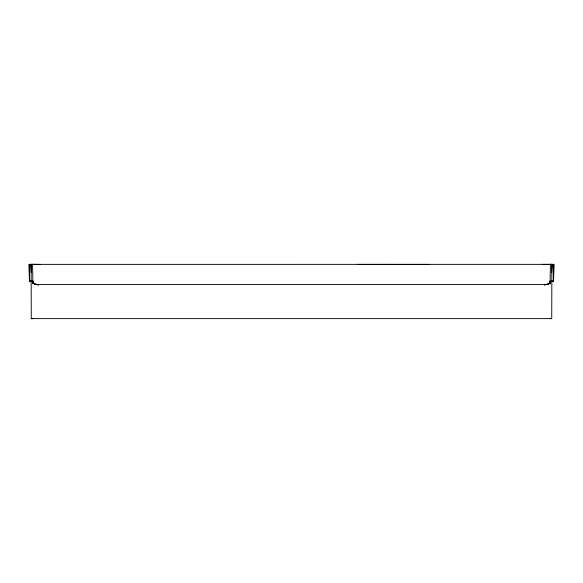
<?xml version="1.0" encoding="UTF-8"?>
<svg xmlns="http://www.w3.org/2000/svg" width="583" height="583" viewBox="0 0 583 583"><rect width="100%" height="100%" fill="white"/><g stroke="black" fill="none" stroke-linecap="round" stroke-linejoin="round"><path stroke-width="0.87" d="M551.817 268.238L551.882 264.383L550.425 264.361L29.15 264.376L29.463 281.13L31.293 281.13L29.471 281.13L29.15 264.376L36.51 264.369M551.802 272.341L551.955 264.376L553.85 264.376L553.537 281.13L551.707 281.13L553.529 281.13L553.85 264.376L542.394 264.361M38.573 284.81L34.579 283.957L33.406 282.77L32.874 280.97L32.918 284.001L32.582 264.361L31.132 264.383L31.278 318.617L551.729 318.617L551.882 264.383L550.425 264.361L550.09 284.001L550.133 280.97L549.601 282.77L548.435 283.957L544.464 284.803M550.133 281.079L549.594 282.842L548.443 284.008L544.369 284.774M548.435 283.957L546.621 284.519L532.206 284.562L50.801 284.562L36.394 284.519L34.579 283.957M544.333 284.825L546.111 284.701M31.424 318.624L32.859 318.617L31.278 318.617M31.737 264.369L40.606 264.361M357.481 264.361L429.321 264.383M551.729 318.617L550.148 318.617L551.584 318.624M549.937 264.369L551.955 264.376M36.904 284.701L38.675 284.825M38.638 284.774L34.572 284.008L33.413 282.842L32.881 281.079M31.045 264.376L31.198 272.341M31.132 264.383L31.198 268.238"/></g></svg>
